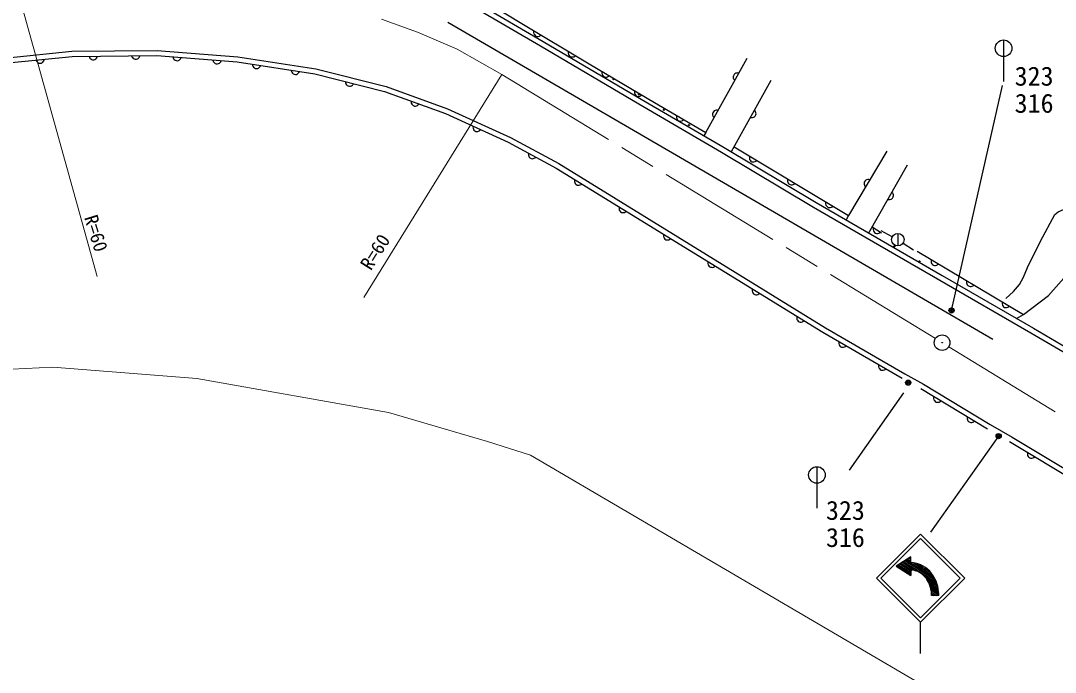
# Model space of a CAD drawing. Units: millimetres, scale not verified. Extents: x 40000 to 680000, y 20000 to 380000.
# Drawn here: x 363184 to 462697, y 263235 to 325950 of the extents above; entities that cross this region are included whole.
import ezdxf
from ezdxf.enums import TextEntityAlignment as Align

# ---------------------------------------------------------------- set-up
doc = ezdxf.new("R2010")
doc.units = ezdxf.units.MM
doc.header["$LTSCALE"] = 1000
doc.linetypes.add('CHAIN', pattern=[18.5, 12, -1.5, 3.5, -1.5])
for name, color, linetype, lineweight in [('M-BGD', 7, 'Continuous', 25), ('M-BMK', 2, 'CHAIN', 13), ('M-BMK-SRVR', 3, 'Continuous', 25), ('M-STR-HTXT', 7, 'Continuous', 13), ('M-STR-STRC', 7, 'Continuous', 25)]:
    doc.layers.add(name, color=color, linetype=linetype, lineweight=lineweight)
doc.styles.add('ＭＳ ゴシック', font='')
doc.styles.get('ＭＳ ゴシック').set_extended_font_data('MS Gothic')

msp = doc.modelspace()

# ---------------------------------------------------------------- linework, layer by layer
at = {"layer": 'M-BGD'}
for p, q in [((405715, 329131), (411224, 325780)), ((407199, 327591), (413431, 323953)), ((406953, 327156), (413178, 323521)), ((411224, 325780), (417870, 321804)), ((412542, 324991), (412520, 324892)), ((412520, 324892), (412520, 324799)), ((412520, 324799), (412548, 324689)), ((412548, 324689), (412592, 324607)), ((412592, 324607), (412658, 324530)), ((412658, 324530), (412768, 324464)), ((412768, 324464), (412867, 324443)), ((412867, 324443), (412960, 324443)), ((412960, 324443), (413070, 324470)), ((413070, 324470), (413152, 324514)), ((413152, 324514), (413229, 324580)), ((413178, 323521), (422626, 317958)), ((413431, 323953), (422879, 318389)), ((361916, 322380), (368091, 323006)), ((361995, 321885), (368119, 322507)), ((368091, 323006), (376301, 323096)), ((368119, 322507), (376284, 322595)), ((369760, 322524), (369793, 322429)), ((369793, 322429), (369842, 322349)), ((370482, 322356), (370529, 322437)), ((370529, 322437), (370560, 322533)), ((373843, 322569), (373876, 322473)), ((373876, 322473), (373925, 322394)), ((374565, 322401), (374612, 322481)), ((374612, 322481), (374643, 322577)), ((376284, 322595), (384005, 321974)), ((376301, 323096), (384063, 322471)), ((377815, 322472), (377840, 322374)), ((384063, 322471), (391559, 321311)), ((415865, 323003), (415843, 322904)), ((415843, 322904), (415843, 322811)), ((415843, 322811), (415871, 322701)), ((415871, 322701), (415915, 322619)), ((415915, 322619), (415981, 322542)), ((415981, 322542), (416091, 322476)), ((416091, 322476), (416189, 322455)), ((416189, 322455), (416283, 322455)), ((416283, 322455), (416392, 322482)), ((416392, 322482), (416475, 322526)), ((416475, 322526), (416551, 322592)), ((364659, 322156), (364701, 322063)), ((364701, 322063), (364757, 321989)), ((364757, 321989), (364844, 321917)), ((364844, 321917), (364929, 321877)), ((364929, 321877), (365027, 321855)), ((365027, 321855), (365155, 321868)), ((365155, 321868), (365247, 321910)), ((365247, 321910), (365322, 321965)), ((365322, 321965), (365393, 322053)), ((365393, 322053), (365433, 322138)), ((365433, 322138), (365455, 322236)), ((369842, 322349), (369923, 322270)), ((369923, 322270), (370004, 322223)), ((370004, 322223), (370100, 322192)), ((370100, 322192), (370228, 322193)), ((370228, 322193), (370324, 322226)), ((370324, 322226), (370403, 322275)), ((370403, 322275), (370482, 322356)), ((373925, 322394), (374005, 322315)), ((374005, 322315), (374086, 322267)), ((374086, 322267), (374182, 322236)), ((374182, 322236), (374310, 322238)), ((374310, 322238), (374406, 322271)), ((374406, 322271), (374485, 322320)), ((374485, 322320), (374565, 322401)), ((377840, 322374), (377881, 322290)), ((377881, 322290), (377954, 322204)), ((377954, 322204), (378030, 322150)), ((378030, 322150), (378123, 322110)), ((378123, 322110), (378251, 322100)), ((378251, 322100), (378349, 322124)), ((378349, 322124), (378433, 322166)), ((378433, 322166), (378519, 322239)), ((378519, 322239), (378573, 322315)), ((378573, 322315), (378613, 322408)), ((381676, 322161), (381700, 322063)), ((381700, 322063), (381742, 321980)), ((381742, 321980), (381815, 321893)), ((381815, 321893), (381891, 321839)), ((381891, 321839), (381984, 321800)), ((381984, 321800), (382112, 321789)), ((382112, 321789), (382210, 321814)), ((382210, 321814), (382293, 321855)), ((382293, 321855), (382380, 321928)), ((382380, 321928), (382434, 322004)), ((382434, 322004), (382473, 322097)), ((384005, 321974), (391460, 320820)), ((385473, 321747), (385490, 321647)), ((385490, 321647), (385526, 321561)), ((385526, 321561), (385592, 321469)), ((385592, 321469), (385664, 321410)), ((386067, 321396), (386158, 321463)), ((386158, 321463), (386218, 321534)), ((386218, 321534), (386264, 321624)), ((417870, 321804), (424145, 318078)), ((429086, 315181), (433062, 322338)), ((385664, 321410), (385754, 321363)), ((385754, 321363), (385881, 321344)), ((385881, 321344), (385980, 321361)), ((385980, 321361), (386067, 321396)), ((389201, 321170), (389218, 321070)), ((389218, 321070), (389253, 320984)), ((389253, 320984), (389320, 320892)), ((389320, 320892), (389392, 320833)), ((389392, 320833), (389482, 320787)), ((389482, 320787), (389608, 320767)), ((389608, 320767), (389708, 320784)), ((389708, 320784), (389794, 320819)), ((389794, 320819), (389885, 320886)), ((389885, 320886), (389945, 320958)), ((389945, 320958), (389991, 321048)), ((391460, 320820), (398180, 319137)), ((391559, 321311), (398327, 319615)), ((419094, 321076), (419073, 320978)), ((419073, 320978), (419073, 320884)), ((419073, 320884), (419101, 320775)), ((419101, 320775), (419146, 320692)), ((419146, 320692), (419212, 320616)), ((419212, 320616), (419322, 320551)), ((419322, 320551), (419421, 320529)), ((419421, 320529), (419514, 320530)), ((419514, 320530), (419624, 320558)), ((419624, 320558), (419706, 320602)), ((419706, 320602), (419782, 320668)), ((431744, 320656), (431725, 320556)), ((431725, 320556), (431728, 320463)), ((431728, 320463), (431759, 320354)), ((431806, 320768), (431744, 320656)), ((431880, 320836), (431806, 320768)), ((431961, 320883), (431880, 320836)), ((432070, 320914), (431961, 320883)), ((432163, 320917), (432070, 320914)), ((432263, 320898), (432163, 320917)), ((394432, 320076), (394440, 319975)), ((394440, 319975), (394467, 319885)), ((394467, 319885), (394525, 319788)), ((394525, 319788), (394591, 319722)), ((394591, 319722), (394676, 319668)), ((394676, 319668), (394801, 319637)), ((394801, 319637), (394901, 319645)), ((394901, 319645), (394991, 319672)), ((394991, 319672), (395088, 319730)), ((395088, 319730), (395154, 319796)), ((395154, 319796), (395208, 319881)), ((398327, 319615), (404227, 317470)), ((435334, 320179), (431533, 313313)), ((431759, 320354), (431806, 320274)), ((431806, 320274), (431874, 320199)), ((398180, 319137), (404038, 317007)), ((422232, 319214), (422211, 319115)), ((422211, 319115), (422211, 319021)), ((422211, 319021), (422239, 318912)), ((422239, 318912), (422283, 318830)), ((422283, 318830), (422350, 318753)), ((422350, 318753), (422460, 318688)), ((422460, 318688), (422558, 318666)), ((422558, 318666), (422652, 318667)), ((422652, 318667), (422761, 318695)), ((422761, 318695), (422843, 318739)), ((422843, 318739), (422920, 318805)), ((400733, 318208), (400730, 318107)), ((400730, 318107), (400748, 318015)), ((400748, 318015), (400796, 317913)), ((400796, 317913), (400855, 317841)), ((400855, 317841), (400934, 317778)), ((400934, 317778), (401054, 317734)), ((401054, 317734), (401155, 317731)), ((401155, 317731), (401247, 317749)), ((401247, 317749), (401350, 317797)), ((401350, 317797), (401422, 317856)), ((401422, 317856), (401485, 317935)), ((404227, 317470), (410295, 314703)), ((422626, 317958), (430578, 313300)), ((422879, 318389), (430832, 313731)), ((424145, 318078), (429086, 315181)), ((404038, 317007), (410073, 314255)), ((426271, 316832), (426250, 316733)), ((426250, 316733), (426251, 316640)), ((426251, 316640), (426279, 316530)), ((426279, 316530), (426324, 316448)), ((429756, 317078), (429737, 316978)), ((429737, 316978), (429740, 316885)), ((429740, 316885), (429771, 316776)), ((429818, 317189), (429756, 317078)), ((429771, 316776), (429818, 316695)), ((429892, 317258), (429818, 317189)), ((429818, 316695), (429886, 316621)), ((429973, 317304), (429892, 317258)), ((430082, 317336), (429973, 317304)), ((430175, 317339), (430082, 317336)), ((430275, 317320), (430175, 317339)), ((433373, 316637), (433472, 316618)), ((433472, 316618), (433566, 316622)), ((433566, 316622), (433674, 316653)), ((433674, 316653), (433755, 316700)), ((433755, 316700), (433830, 316768)), ((433829, 317262), (433760, 317337)), ((433876, 317182), (433829, 317262)), ((433830, 316768), (433892, 316880)), ((433907, 317073), (433876, 317182)), ((433892, 316880), (433910, 316980)), ((433910, 316980), (433907, 317073)), ((406691, 315797), (406680, 315696)), ((406680, 315696), (406691, 315604)), ((406691, 315604), (406731, 315498)), ((406731, 315498), (406783, 315421)), ((407350, 315391), (407419, 315465)), ((426324, 316448), (426391, 316372)), ((426391, 316372), (426501, 316307)), ((426501, 316307), (426600, 316286)), ((426600, 316286), (426693, 316287)), ((426693, 316287), (426803, 316316)), ((426803, 316316), (426885, 316361)), ((426885, 316361), (426961, 316427)), ((406783, 315421), (406858, 315352)), ((406858, 315352), (406974, 315299)), ((406974, 315299), (407075, 315288)), ((407075, 315288), (407167, 315298)), ((407167, 315298), (407273, 315338)), ((407273, 315338), (407350, 315391)), ((410295, 314703), (414937, 312204)), ((429086, 315181), (428879, 314875)), ((410073, 314255), (414688, 311770)), ((430832, 313731), (439693, 308448)), ((431799, 313794), (442809, 307210)), ((412028, 313203), (412011, 313103)), ((412011, 313103), (412015, 313010)), ((412015, 313010), (412047, 312901)), ((412047, 312901), (412095, 312821)), ((412095, 312821), (412164, 312747)), ((412164, 312747), (412277, 312687)), ((412277, 312687), (412377, 312669)), ((412377, 312669), (412470, 312674)), ((412470, 312674), (412578, 312706)), ((412578, 312706), (412659, 312754)), ((412659, 312754), (412732, 312823)), ((430578, 313300), (439439, 308017)), ((433291, 312902), (433269, 312803)), ((433269, 312803), (433269, 312710)), ((433269, 312710), (433296, 312600)), ((433296, 312600), (433341, 312518)), ((433341, 312518), (433406, 312441)), ((433900, 312426), (433977, 312492)), ((446489, 313390), (442809, 307210)), ((414688, 311770), (440323, 295974)), ((414937, 312204), (440580, 296403)), ((433406, 312441), (433516, 312376)), ((433516, 312376), (433615, 312354)), ((433615, 312354), (433708, 312354)), ((433708, 312354), (433818, 312382)), ((433818, 312382), (433900, 312426)), ((444755, 305517), (448488, 312072)), ((416460, 310565), (416459, 310472)), ((416483, 310664), (416460, 310565)), ((436960, 310708), (436939, 310609)), ((436939, 310609), (436939, 310515)), ((436939, 310515), (436966, 310406)), ((444393, 310527), (444327, 310417)), ((444470, 310593), (444393, 310527)), ((444552, 310637), (444470, 310593)), ((444661, 310665), (444552, 310637)), ((444755, 310666), (444661, 310665)), ((444854, 310644), (444755, 310666)), ((416459, 310472), (416485, 310362)), ((416485, 310362), (416528, 310279)), ((416528, 310279), (416593, 310202)), ((416593, 310202), (416702, 310134)), ((416702, 310134), (416801, 310111)), ((416801, 310111), (416894, 310110)), ((416894, 310110), (417004, 310136)), ((417004, 310136), (417087, 310179)), ((417087, 310179), (417164, 310244)), ((436966, 310406), (437010, 310324)), ((437010, 310324), (437076, 310247)), ((437076, 310247), (437186, 310181)), ((437186, 310181), (437285, 310159)), ((437285, 310159), (437378, 310159)), ((437378, 310159), (437488, 310187)), ((437488, 310187), (437570, 310231)), ((437570, 310231), (437647, 310297)), ((444327, 310417), (444306, 310318)), ((444306, 310318), (444306, 310225)), ((444306, 310225), (444334, 310115)), ((444334, 310115), (444378, 310033)), ((444378, 310033), (444444, 309957)), ((440630, 308513), (440608, 308414)), ((446593, 308745), (446693, 308725)), ((446693, 308725), (446786, 308727)), ((446786, 308727), (446895, 308757)), ((446895, 308757), (446976, 308803)), ((446976, 308803), (447052, 308870)), ((447057, 309365), (446989, 309440)), ((447052, 308870), (447115, 308982)), ((447103, 309283), (447057, 309365)), ((447133, 309174), (447103, 309283)), ((447115, 308982), (447135, 309081)), ((447135, 309081), (447133, 309174)), ((420733, 307933), (420732, 307839)), ((420732, 307839), (420758, 307729)), ((420756, 308031), (420733, 307933)), ((420758, 307729), (420801, 307646)), ((420801, 307646), (420866, 307569)), ((420866, 307569), (420975, 307502)), ((420975, 307502), (421073, 307479)), ((421166, 307477), (421277, 307504)), ((421277, 307504), (421359, 307547)), ((421359, 307547), (421437, 307611)), ((439439, 308017), (451580, 300988)), ((439693, 308448), (451830, 301421)), ((440608, 308414), (440609, 308321)), ((440609, 308321), (440636, 308211)), ((440636, 308211), (440680, 308129)), ((440680, 308129), (440746, 308052)), ((440746, 308052), (440856, 307986)), ((440856, 307986), (440955, 307965)), ((440955, 307965), (441048, 307965)), ((441048, 307965), (441158, 307992)), ((441158, 307992), (441240, 308036)), ((441240, 308036), (441317, 308102)), ((421073, 307479), (421166, 307477)), ((442809, 307210), (442590, 306771)), ((445094, 306112), (445989, 305529)), ((445181, 305941), (445178, 305848)), ((445178, 305848), (445201, 305737)), ((445207, 306039), (445181, 305941)), ((445201, 305737), (445242, 305653)), ((445242, 305653), (445305, 305574)), ((445305, 305574), (445412, 305504)), ((445412, 305504), (445510, 305479)), ((445714, 305498), (445798, 305539)), ((445798, 305539), (445877, 305602)), ((447021, 305154), (445959, 305713)), ((425005, 305300), (425004, 305207)), ((425004, 305207), (425030, 305097)), ((425028, 305398), (425005, 305300)), ((425030, 305097), (425073, 305014)), ((425073, 305014), (425138, 304936)), ((425138, 304936), (425247, 304869)), ((425247, 304869), (425346, 304846)), ((425346, 304846), (425439, 304845)), ((425439, 304845), (425549, 304871)), ((425549, 304871), (425632, 304914)), ((425632, 304914), (425710, 304979)), ((445510, 305479), (445603, 305475)), ((445603, 305475), (445714, 305498)), ((447552, 305475), (447552, 304275)), ((448058, 304551), (449068, 303904)), ((449397, 303757), (459650, 297662)), ((462048, 299501), (466194, 304215)), ((429278, 302667), (429277, 302574)), ((429277, 302574), (429303, 302464)), ((429301, 302766), (429278, 302667)), ((450762, 302946), (450741, 302847)), ((450741, 302847), (450741, 302753)), ((450741, 302753), (450769, 302644)), ((450769, 302644), (450813, 302562)), ((450813, 302562), (450879, 302485)), ((451373, 302471), (451450, 302537)), ((429303, 302464), (429346, 302381)), ((429346, 302381), (429411, 302303)), ((429411, 302303), (429520, 302236)), ((429520, 302236), (429618, 302213)), ((429618, 302213), (429712, 302212)), ((429712, 302212), (429822, 302238)), ((429822, 302238), (429905, 302281)), ((429905, 302281), (429982, 302346)), ((450879, 302485), (450989, 302420)), ((450989, 302420), (451088, 302398)), ((451088, 302398), (451181, 302398)), ((451181, 302398), (451291, 302426)), ((451291, 302426), (451373, 302471)), ((451580, 300988), (460358, 295917)), ((451830, 301421), (460611, 296348)), ((454180, 300914), (454158, 300815)), ((454158, 300815), (454158, 300722)), ((454158, 300722), (454186, 300612)), ((454186, 300612), (454231, 300530)), ((454231, 300530), (454297, 300453)), ((433551, 300034), (433549, 299941)), ((433549, 299941), (433576, 299831)), ((433574, 300133), (433551, 300034)), ((433576, 299831), (433618, 299748)), ((433618, 299748), (433683, 299671)), ((433683, 299671), (433792, 299604)), ((433792, 299604), (433891, 299580)), ((433891, 299580), (433984, 299579)), ((433984, 299579), (434094, 299605)), ((434094, 299605), (434177, 299648)), ((434177, 299648), (434255, 299713)), ((454297, 300453), (454407, 300388)), ((454407, 300388), (454506, 300366)), ((454506, 300366), (454599, 300367)), ((454599, 300367), (454709, 300395)), ((454709, 300395), (454791, 300439)), ((454791, 300439), (454867, 300505)), ((457597, 298882), (457576, 298783)), ((457576, 298783), (457576, 298690)), ((457576, 298690), (457604, 298580)), ((457604, 298580), (457648, 298498)), ((459650, 297662), (462048, 299501)), ((457648, 298498), (457714, 298422)), ((457714, 298422), (457824, 298356)), ((457824, 298356), (457923, 298335)), ((457923, 298335), (458016, 298335)), ((458016, 298335), (458126, 298363)), ((458126, 298363), (458208, 298407)), ((458208, 298407), (458285, 298473)), ((458958, 297303), (459650, 297662)), ((437823, 297402), (437822, 297308)), ((437822, 297308), (437848, 297198)), ((437846, 297500), (437823, 297402)), ((437848, 297198), (437891, 297116)), ((437891, 297116), (437956, 297038)), ((437956, 297038), (438065, 296971)), ((438065, 296971), (438164, 296948)), ((438164, 296948), (438257, 296947)), ((438257, 296947), (438367, 296973)), ((438367, 296973), (438450, 297016)), ((438450, 297016), (438527, 297081)), ((440323, 295974), (447978, 291537)), ((440580, 296403), (448226, 291971)), ((460358, 295917), (469233, 290663)), ((460611, 296348), (469489, 291093)), ((441891, 295065), (441870, 294966)), ((441870, 294966), (441872, 294873)), ((441872, 294873), (441901, 294764)), ((441901, 294764), (441946, 294682)), ((441946, 294682), (442013, 294606)), ((442013, 294606), (442124, 294542)), ((442425, 294552), (442507, 294597)), ((442507, 294597), (442583, 294664)), ((442124, 294542), (442223, 294521)), ((442223, 294521), (442316, 294523)), ((442316, 294523), (442425, 294552)), ((445718, 292847), (445697, 292747)), ((445697, 292747), (445699, 292654)), ((445699, 292654), (445728, 292545)), ((445728, 292545), (445773, 292463)), ((445773, 292463), (445840, 292387)), ((445840, 292387), (445951, 292323)), ((445951, 292323), (446050, 292303)), ((446050, 292303), (446143, 292304)), ((446143, 292304), (446253, 292333)), ((446253, 292333), (446334, 292378)), ((446334, 292378), (446410, 292445)), ((448226, 291971), (450004, 290970)), ((450004, 290970), (456441, 287086)), ((449753, 290538), (456187, 286655)), ((451019, 289774), (450996, 289675)), ((450996, 289675), (450996, 289582)), ((450996, 289582), (451023, 289472)), ((451023, 289472), (451067, 289390)), ((451067, 289390), (451133, 289313)), ((451133, 289313), (451242, 289247)), ((451242, 289247), (451341, 289225)), ((451341, 289225), (451434, 289224)), ((451434, 289224), (451544, 289251)), ((451544, 289251), (451627, 289295)), ((451627, 289295), (451704, 289361)), ((454214, 287734), (454213, 287641)), ((454213, 287641), (454241, 287531)), ((454236, 287833), (454214, 287734)), ((454241, 287531), (454284, 287449)), ((454284, 287449), (454350, 287372)), ((454350, 287372), (454460, 287305)), ((454460, 287305), (454558, 287283)), ((454558, 287283), (454652, 287283)), ((454652, 287283), (454761, 287310)), ((454761, 287310), (454844, 287354)), ((454844, 287354), (454921, 287419)), ((456441, 287086), (458549, 285866)), ((458549, 285866), (479348, 273347)), ((458295, 285435), (479092, 272918)), ((460010, 284291), (460009, 284198)), ((460009, 284198), (460037, 284088)), ((460032, 284390), (460010, 284291)), ((460037, 284088), (460081, 284005)), ((460081, 284005), (460146, 283929)), ((460146, 283929), (460256, 283863)), ((460256, 283863), (460355, 283840)), ((460355, 283840), (460448, 283840)), ((460448, 283840), (460558, 283868)), ((460558, 283868), (460640, 283911)), ((460640, 283911), (460717, 283977))]:
    msp.add_line(p, q, dxfattribs=at)
msp.add_lwpolyline([(457929, 299202), (458673, 299887), (459247, 300565), (459636, 301256), (460026, 302185), (461261, 304746), (462654, 307290), (462968, 307541), (463472, 307790), (463959, 307916)], dxfattribs=at)
for centre, radius in [((420214, 320312), 50), ((422630, 318842), 50), ((425047, 317372), 50), ((427463, 315902), 50), ((447552, 304875), 600), ((447213, 304233), 50), ((449644, 302788), 50), ((448549, 291115), 250), ((448549, 291115), 150), ((448549, 291115), 50), ((457246, 285968), 250), ((457246, 285968), 150), ((457246, 285968), 50)]:
    msp.add_circle(centre, radius, dxfattribs=at)
at = {"layer": 'M-BMK'}
for p, q in [((397889, 326104), (401354, 324855)), ((401354, 324855), (405159, 323208)), ((405159, 323208), (409476, 320765)), ((409476, 320765), (451169, 295351)), ((452449, 294568), (536414, 243143))]:
    msp.add_line(p, q, dxfattribs=at)
at = {"layer": 'M-BMK-SRVR'}
for radius in [750, 30]:
    msp.add_circle((451810, 294960), radius, dxfattribs=at)
at = {"layer": 'M-STR-HTXT'}
for p, q in [((363346, 327139), (370549, 301314)), ((409476, 320765), (396181, 299308)), ((351973, 291938), (366273, 292588)), ((366273, 292588), (380140, 291505)), ((380140, 291505), (398557, 288255)), ((398557, 288255), (408091, 285438)), ((408091, 285438), (412208, 284138)), ((505995, 229170), (412208, 284138))]:
    msp.add_line(p, q, dxfattribs=at)
at = {"layer": 'M-STR-STRC'}
for p, q in [((404281, 325797), (456698, 295290)), ((457725, 324094), (457725, 320094)), ((452720, 298059), (457630, 319707)), ((448105, 290139), (442869, 282684)), ((457246, 285968), (450679, 276738)), ((439773, 283027), (439773, 279027)), ((449737, 276533), (445495, 272290)), ((445919, 272290), (449737, 276109)), ((453980, 272290), (449737, 276533)), ((449737, 276109), (453556, 272290)), ((448787, 274340), (447387, 273440)), ((447748, 273672), (448787, 273004)), ((447868, 273749), (448914, 273077)), ((447988, 273827), (449250, 273016)), ((448108, 273904), (451264, 271875)), ((448229, 273981), (451173, 272089)), ((448349, 274058), (451066, 272312)), ((448469, 274136), (448787, 273931)), ((448589, 274213), (448787, 274086)), ((448709, 274290), (448787, 274240)), ((448787, 273790), (448787, 274340)), ((449043, 273767), (450921, 272560)), ((449377, 273707), (450692, 272861)), ((447387, 273440), (448787, 272540)), ((447507, 273518), (448787, 272695)), ((447628, 273595), (448787, 272849)), ((448787, 273090), (448787, 272540)), ((445495, 272290), (449737, 268048)), ((449737, 268472), (445919, 272290)), ((449737, 268048), (453980, 272290)), ((453556, 272290), (449737, 268472)), ((450128, 272451), (451331, 271678)), ((450349, 272154), (451384, 271489)), ((450500, 271903), (451423, 271309)), ((450592, 271689), (451452, 271136)), ((450659, 271492), (451477, 270966)), ((450713, 271302), (451485, 270806)), ((450747, 271126), (451487, 270650)), ((450775, 270953), (451262, 270640)), ((450781, 270795), (451022, 270640)), ((451487, 270640), (450787, 270640)), ((449737, 265048), (449737, 268048))]:
    msp.add_line(p, q, dxfattribs=at)
for points in [[(451487, 270640), (451485, 270806), (451477, 270966), (451438, 271237), (451423, 271309), (451384, 271489), (451331, 271678), (451225, 271995), (450961, 272509), (450619, 272955), (450210, 273318), (449750, 273583), (449377, 273707), (449043, 273767), (448787, 273790)], [(450787, 270640), (450781, 270795), (450775, 270953), (450747, 271126), (450728, 271234), (450659, 271492), (450592, 271689), (450552, 271793), (450500, 271903), (450349, 272154), (450271, 272283), (450128, 272451), (449902, 272674), (449466, 272945), (449250, 273016), (448990, 273078), (448787, 273090)]]:
    msp.add_lwpolyline(points, dxfattribs=at)
for centre, radius in [((457725, 323294), 800), ((452720, 298059), 250), ((452720, 298059), 150), ((452720, 298059), 50), ((448549, 291115), 250), ((448549, 291115), 150), ((448549, 291115), 50), ((457246, 285968), 250), ((457246, 285968), 150), ((457246, 285968), 50), ((439773, 282227), 800)]:
    msp.add_circle(centre, radius, dxfattribs=at)

# ---------------------------------------------------------------- texts
at = {"layer": 'M-STR-HTXT', "style": 'ＭＳ ゴシック'}
for rotation, p in [(287.2, (370436, 305490)), (57.7, (397274, 303695))]:
    msp.add_text('R=60', height=1320, rotation=rotation, dxfattribs=at).set_placement(p, align=Align.MIDDLE_CENTER)
at = {"layer": 'M-STR-STRC', "style": 'ＭＳ ゴシック'}
for s, p in [('323', (460658, 320613)), ('316', (460658, 318003)), ('323', (442507, 278825)), ('316', (442507, 276215))]:
    msp.add_text(s, height=1833, dxfattribs=at).set_placement(p, align=Align.MIDDLE_CENTER)

doc.saveas('drawing.dxf')
